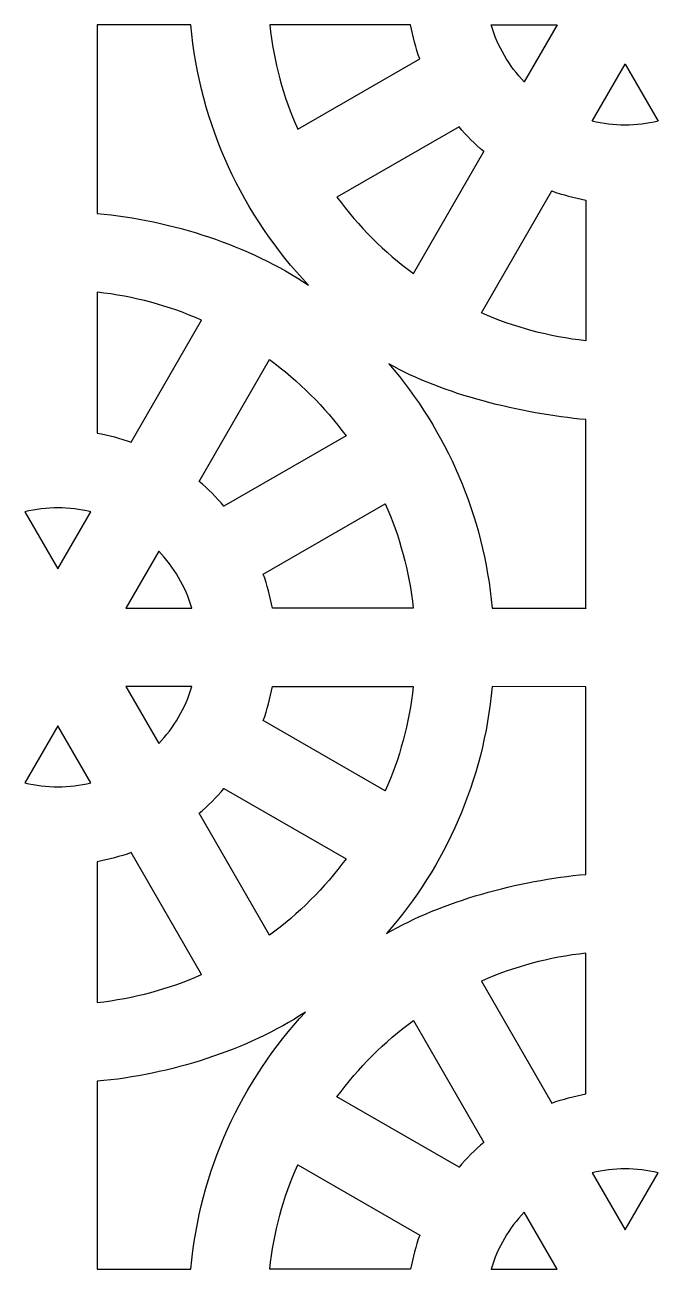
# Model space of a CAD drawing. Header units: centimetres. Extents: x -87 to 87, y -88 to 88.
# Drawn here: x -62.95 to -48.43, y -31.83 to -3.27 of the extents above; entities that cross this region are included whole.
import ezdxf

# ---------------------------------------------------------------- set-up
doc = ezdxf.new("R2010")
doc.units = ezdxf.units.CM
doc.header["$MEASUREMENT"] = 0
doc.layers.add('layer 1', color=7, linetype='Continuous')

msp = doc.modelspace()

# ---------------------------------------------------------------- linework, layer by layer
at = {"layer": 'layer 1', "color": 114}
for points, knots in [([(-61.29481, -3.27012), (-61.29481, -3.27012), (-61.29479, -3.27012), (-61.29479, -3.27012), (-61.29479, -3.27012), (-61.29479, -3.27012), (-59.14453, -3.27012), (-59.14453, -3.27012), (-59.14453, -3.27012), (-58.93886, -5.57483), (-57.95077, -7.65469), (-56.448, -9.24239), (-56.448, -9.24239), (-57.80275, -8.33509), (-59.58191, -7.75), (-61.29479, -7.59716), (-61.29479, -7.59716), (-61.29479, -7.59716), (-61.29479, -3.27012), (-61.29479, -3.27012), (-61.29479, -3.27012), (-61.29479, -3.27012), (-61.29481, -3.27012), (-61.29481, -3.27012)], [0, 0, 0, 0, 0.14285714, 0.14285714, 0.14285714, 0.14285714, 0.28571429, 0.28571429, 0.28571429, 0.28571429, 0.42857143, 0.42857143, 0.42857143, 0.42857143, 0.57142857, 0.57142857, 0.57142857, 0.57142857, 0.71428571, 0.71428571, 0.71428571, 0.71428571, 1, 1, 1, 1]), ([(-56.69458, -5.66688), (-57.02315, -4.91965), (-57.24348, -4.11411), (-57.33565, -3.27013), (-57.33565, -3.27013), (-57.33565, -3.27013), (-54.1037, -3.27005), (-54.1037, -3.27005), (-54.1037, -3.27005), (-54.05494, -3.53828), (-53.98485, -3.79911), (-53.89509, -4.05061), (-53.89509, -4.05061), (-53.89509, -4.05061), (-56.69458, -5.66688), (-56.69458, -5.66688)], [0, 0, 0, 0, 0.2, 0.2, 0.2, 0.2, 0.4, 0.4, 0.4, 0.4, 0.6, 0.6, 0.6, 0.6, 1, 1, 1, 1]), ([(-51.49922, -4.57942), (-51.49922, -4.57942), (-50.74333, -3.27012), (-50.74333, -3.27012), (-50.74333, -3.27012), (-50.74333, -3.27012), (-52.25613, -3.27012), (-52.25613, -3.27012), (-52.25613, -3.27012), (-52.11063, -3.76735), (-51.84761, -4.21449), (-51.49922, -4.57942)], [0, 0, 0, 0, 0.25, 0.25, 0.25, 0.25, 0.5, 0.5, 0.5, 0.5, 1, 1, 1, 1]), ([(-48.42812, -5.48023), (-48.42812, -5.48023), (-49.18449, -4.17014), (-49.18449, -4.17014), (-49.18449, -4.17014), (-49.18449, -4.17014), (-49.94081, -5.48023), (-49.94081, -5.48023), (-49.94081, -5.48023), (-49.44613, -5.60015), (-48.9228, -5.60016), (-48.42812, -5.48023)], [0, 0, 0, 0, 0.25, 0.25, 0.25, 0.25, 0.5, 0.5, 0.5, 0.5, 1, 1, 1, 1]), ([(-54.03919, -8.97876), (-54.70861, -8.48612), (-55.30054, -7.8943), (-55.79316, -7.22491), (-55.79316, -7.22491), (-55.79316, -7.22491), (-52.99379, -5.6087), (-52.99379, -5.6087), (-52.99379, -5.6087), (-52.81915, -5.8139), (-52.62822, -6.0048), (-52.423, -6.17945), (-52.423, -6.17945), (-52.423, -6.17945), (-54.03919, -8.97876), (-54.03919, -8.97876)], [0, 0, 0, 0, 0.2, 0.2, 0.2, 0.2, 0.4, 0.4, 0.4, 0.4, 0.6, 0.6, 0.6, 0.6, 1, 1, 1, 1]), ([(-50.08451, -10.52131), (-50.08451, -10.52131), (-50.08448, -7.28935), (-50.08448, -7.28935), (-50.08448, -7.28935), (-50.35268, -7.24057), (-50.61344, -7.17045), (-50.86489, -7.08072), (-50.86489, -7.08072), (-50.86489, -7.08072), (-52.48123, -9.88027), (-52.48123, -9.88027), (-52.48123, -9.88027), (-51.73402, -10.20883), (-50.92847, -10.42915), (-50.08451, -10.52131)], [0, 0, 0, 0, 0.2, 0.2, 0.2, 0.2, 0.4, 0.4, 0.4, 0.4, 0.6, 0.6, 0.6, 0.6, 1, 1, 1, 1]), ([(-60.51438, -12.84669), (-60.76584, -12.75696), (-61.02661, -12.68677), (-61.29482, -12.63799), (-61.29482, -12.63799), (-61.29482, -12.63799), (-61.29479, -9.40603), (-61.29479, -9.40603), (-61.29479, -9.40603), (-60.45083, -9.4982), (-59.64541, -9.7188), (-58.89819, -10.04736), (-58.89819, -10.04736), (-58.89819, -10.04736), (-60.51438, -12.84669), (-60.51438, -12.84669)], [0, 0, 0, 0, 0.2, 0.2, 0.2, 0.2, 0.4, 0.4, 0.4, 0.4, 0.6, 0.6, 0.6, 0.6, 1, 1, 1, 1]), ([(-55.58618, -12.70249), (-56.0788, -12.03306), (-56.67082, -11.44157), (-57.34025, -10.94891), (-57.34025, -10.94891), (-57.34025, -10.94891), (-58.95625, -13.7479), (-58.95625, -13.7479), (-58.95625, -13.7479), (-58.75105, -13.92253), (-58.56013, -14.11345), (-58.38549, -14.31866), (-58.38549, -14.31866), (-58.38549, -14.31866), (-55.58618, -12.70249), (-55.58618, -12.70249)], [0, 0, 0, 0, 0.2, 0.2, 0.2, 0.2, 0.4, 0.4, 0.4, 0.4, 0.6, 0.6, 0.6, 0.6, 1, 1, 1, 1]), ([(-50.08451, -16.65722), (-50.08451, -16.65722), (-52.23475, -16.65722), (-52.23475, -16.65722), (-52.23475, -16.65722), (-52.42509, -14.52435), (-53.28545, -12.58408), (-54.60376, -11.04823), (-54.60376, -11.04823), (-53.38484, -11.74823), (-51.55658, -12.19882), (-50.08452, -12.33019), (-50.08452, -12.33019), (-50.08452, -12.33019), (-50.08451, -16.65722), (-50.08451, -16.65722), (-50.08451, -16.65722), (-50.08451, -16.65722), (-50.08451, -16.66174), (-50.08451, -16.66174), (-50.08451, -16.66174), (-50.08451, -16.66174), (-50.08451, -16.65722), (-50.08451, -16.65722)], [0, 0, 0, 0, 0.14285714, 0.14285714, 0.14285714, 0.14285714, 0.28571429, 0.28571429, 0.28571429, 0.28571429, 0.42857143, 0.42857143, 0.42857143, 0.42857143, 0.57142857, 0.57142857, 0.57142857, 0.57142857, 0.71428571, 0.71428571, 0.71428571, 0.71428571, 1, 1, 1, 1]), ([(-54.68466, -14.26046), (-54.68466, -14.26046), (-57.48427, -15.8768), (-57.48427, -15.8768), (-57.48427, -15.8768), (-57.39454, -16.12827), (-57.32419, -16.389), (-57.27542, -16.65722), (-57.27542, -16.65722), (-57.27542, -16.65722), (-54.04363, -16.65722), (-54.04363, -16.65722), (-54.04363, -16.65722), (-54.1358, -15.81324), (-54.35611, -15.00767), (-54.68466, -14.26046)], [0, 0, 0, 0, 0.2, 0.2, 0.2, 0.2, 0.4, 0.4, 0.4, 0.4, 0.6, 0.6, 0.6, 0.6, 1, 1, 1, 1]), ([(-61.4384, -14.44711), (-61.4384, -14.44711), (-62.19477, -15.7572), (-62.19477, -15.7572), (-62.19477, -15.7572), (-62.19477, -15.7572), (-62.95109, -14.44711), (-62.95109, -14.44711), (-62.95109, -14.44711), (-62.45641, -14.32719), (-61.93308, -14.32718), (-61.4384, -14.44711)], [0, 0, 0, 0, 0.25, 0.25, 0.25, 0.25, 0.5, 0.5, 0.5, 0.5, 1, 1, 1, 1]), ([(-60.63593, -16.65722), (-60.63593, -16.65722), (-59.87999, -15.34792), (-59.87999, -15.34792), (-59.87999, -15.34792), (-59.53163, -15.71281), (-59.26866, -16.15996), (-59.12316, -16.65722), (-59.12316, -16.65722), (-59.12316, -16.65722), (-60.63593, -16.65722), (-60.63593, -16.65722)], [0, 0, 0, 0, 0.25, 0.25, 0.25, 0.25, 0.5, 0.5, 0.5, 0.5, 1, 1, 1, 1]), ([(-60.63588, -18.4572), (-60.63588, -18.4572), (-59.12314, -18.45722), (-59.12314, -18.45722), (-59.12314, -18.45722), (-59.26865, -18.95445), (-59.53165, -19.40156), (-59.87999, -19.76642), (-59.87999, -19.76642), (-59.87999, -19.76642), (-60.63588, -18.4572), (-60.63588, -18.4572)], [0, 0, 0, 0, 0.25, 0.25, 0.25, 0.25, 0.5, 0.5, 0.5, 0.5, 1, 1, 1, 1]), ([(-54.68467, -20.85389), (-54.35612, -20.1067), (-54.13581, -19.30117), (-54.04363, -18.45722), (-54.04363, -18.45722), (-54.04363, -18.45722), (-57.27561, -18.45722), (-57.27561, -18.45722), (-57.27561, -18.45722), (-57.32437, -18.72537), (-57.39454, -18.98609), (-57.48426, -19.23751), (-57.48426, -19.23751), (-57.48426, -19.23751), (-54.68467, -20.85389), (-54.68467, -20.85389)], [0, 0, 0, 0, 0.2, 0.2, 0.2, 0.2, 0.4, 0.4, 0.4, 0.4, 0.6, 0.6, 0.6, 0.6, 1, 1, 1, 1]), ([(-54.65744, -24.12813), (-53.30885, -22.58268), (-52.42768, -20.61886), (-52.23476, -18.45723), (-52.23476, -18.45723), (-52.23476, -18.45723), (-50.08446, -18.46174), (-50.08446, -18.46174), (-50.08446, -18.46174), (-50.08446, -18.46174), (-50.08447, -22.76778), (-50.08447, -22.76778), (-50.08447, -22.76778), (-51.61064, -22.90397), (-53.40615, -23.38342), (-54.65744, -24.12813)], [0, 0, 0, 0, 0.2, 0.2, 0.2, 0.2, 0.4, 0.4, 0.4, 0.4, 0.6, 0.6, 0.6, 0.6, 1, 1, 1, 1]), ([(-62.95109, -20.6672), (-62.95109, -20.6672), (-62.19476, -19.35719), (-62.19476, -19.35719), (-62.19476, -19.35719), (-62.19476, -19.35719), (-61.43838, -20.66722), (-61.43838, -20.66722), (-61.43838, -20.66722), (-61.93314, -20.78721), (-62.45633, -20.78716), (-62.95109, -20.6672)], [0, 0, 0, 0, 0.25, 0.25, 0.25, 0.25, 0.5, 0.5, 0.5, 0.5, 1, 1, 1, 1]), ([(-58.95624, -21.36642), (-58.95624, -21.36642), (-57.34003, -24.16581), (-57.34003, -24.16581), (-57.34003, -24.16581), (-56.67063, -23.67319), (-56.07873, -23.0813), (-55.58611, -22.4119), (-55.58611, -22.4119), (-55.58611, -22.4119), (-58.38547, -20.79564), (-58.38547, -20.79564), (-58.38547, -20.79564), (-58.5601, -21.00084), (-58.75103, -21.19178), (-58.95624, -21.36642)], [0, 0, 0, 0, 0.2, 0.2, 0.2, 0.2, 0.4, 0.4, 0.4, 0.4, 0.6, 0.6, 0.6, 0.6, 1, 1, 1, 1]), ([(-61.29479, -25.70826), (-61.29479, -25.70826), (-61.29479, -22.47635), (-61.29479, -22.47635), (-61.29479, -22.47635), (-61.02661, -22.42758), (-60.76585, -22.35741), (-60.5144, -22.26767), (-60.5144, -22.26767), (-60.5144, -22.26767), (-58.89805, -25.06726), (-58.89805, -25.06726), (-58.89805, -25.06726), (-59.64527, -25.39582), (-60.45083, -25.61607), (-61.29479, -25.70826)], [0, 0, 0, 0, 0.2, 0.2, 0.2, 0.2, 0.4, 0.4, 0.4, 0.4, 0.6, 0.6, 0.6, 0.6, 1, 1, 1, 1]), ([(-50.08446, -24.57666), (-50.08446, -24.57666), (-50.08443, -27.80862), (-50.08443, -27.80862), (-50.08443, -27.80862), (-50.35263, -27.8574), (-50.61339, -27.92752), (-50.86484, -28.01725), (-50.86484, -28.01725), (-50.86484, -28.01725), (-52.48118, -25.2177), (-52.48118, -25.2177), (-52.48118, -25.2177), (-51.73397, -24.88914), (-50.92842, -24.66882), (-50.08446, -24.57666)], [0, 0, 0, 0, 0.2, 0.2, 0.2, 0.2, 0.4, 0.4, 0.4, 0.4, 0.6, 0.6, 0.6, 0.6, 1, 1, 1, 1]), ([(-56.5159, -25.92817), (-57.98047, -27.50645), (-58.94193, -29.55807), (-59.14448, -31.82785), (-59.14448, -31.82785), (-59.14448, -31.82785), (-61.29519, -31.82785), (-61.29519, -31.82785), (-61.29519, -31.82785), (-61.29519, -31.82785), (-61.29559, -27.51728), (-61.29559, -27.51728), (-61.29559, -27.51728), (-59.61815, -27.36772), (-57.85209, -26.8035), (-56.5159, -25.92817)], [0, 0, 0, 0, 0.2, 0.2, 0.2, 0.2, 0.4, 0.4, 0.4, 0.4, 0.6, 0.6, 0.6, 0.6, 1, 1, 1, 1]), ([(-54.03914, -26.11921), (-54.70856, -26.61185), (-55.30049, -27.20367), (-55.79311, -27.87306), (-55.79311, -27.87306), (-55.79311, -27.87306), (-52.99374, -29.48927), (-52.99374, -29.48927), (-52.99374, -29.48927), (-52.8191, -29.28407), (-52.62817, -29.09317), (-52.42295, -28.91852), (-52.42295, -28.91852), (-52.42295, -28.91852), (-54.03914, -26.11921), (-54.03914, -26.11921)], [0, 0, 0, 0, 0.2, 0.2, 0.2, 0.2, 0.4, 0.4, 0.4, 0.4, 0.6, 0.6, 0.6, 0.6, 1, 1, 1, 1]), ([(-56.69453, -29.43109), (-57.0231, -30.17832), (-57.24343, -30.98386), (-57.3356, -31.82784), (-57.3356, -31.82784), (-57.3356, -31.82784), (-54.10365, -31.82792), (-54.10365, -31.82792), (-54.10365, -31.82792), (-54.05489, -31.55969), (-53.9848, -31.29886), (-53.89504, -31.04736), (-53.89504, -31.04736), (-53.89504, -31.04736), (-56.69453, -29.43109), (-56.69453, -29.43109)], [0, 0, 0, 0, 0.2, 0.2, 0.2, 0.2, 0.4, 0.4, 0.4, 0.4, 0.6, 0.6, 0.6, 0.6, 1, 1, 1, 1]), ([(-48.42807, -29.61774), (-48.42807, -29.61774), (-49.18444, -30.92783), (-49.18444, -30.92783), (-49.18444, -30.92783), (-49.18444, -30.92783), (-49.94076, -29.61774), (-49.94076, -29.61774), (-49.94076, -29.61774), (-49.44608, -29.49782), (-48.92275, -29.49781), (-48.42807, -29.61774)], [0, 0, 0, 0, 0.25, 0.25, 0.25, 0.25, 0.5, 0.5, 0.5, 0.5, 1, 1, 1, 1]), ([(-51.49917, -30.51855), (-51.49917, -30.51855), (-50.74328, -31.82785), (-50.74328, -31.82785), (-50.74328, -31.82785), (-50.74328, -31.82785), (-52.25608, -31.82785), (-52.25608, -31.82785), (-52.25608, -31.82785), (-52.11058, -31.33062), (-51.84756, -30.88348), (-51.49917, -30.51855)], [0, 0, 0, 0, 0.25, 0.25, 0.25, 0.25, 0.5, 0.5, 0.5, 0.5, 1, 1, 1, 1])]:
    msp.add_open_spline(points, degree=3, knots=knots, dxfattribs=at)
at = {"layer": 'layer 1', "color": 250, "lineweight": 9}
for points, knots in [([(-61.29481, -3.27012), (-61.29481, -3.27012), (-61.29479, -3.27012), (-61.29479, -3.27012), (-61.29479, -3.27012), (-61.29479, -3.27012), (-59.14453, -3.27012), (-59.14453, -3.27012), (-59.14453, -3.27012), (-58.93886, -5.57483), (-57.95077, -7.65469), (-56.448, -9.24239), (-56.448, -9.24239), (-57.80275, -8.33509), (-59.58191, -7.75), (-61.29479, -7.59716), (-61.29479, -7.59716), (-61.29479, -7.59716), (-61.29479, -3.27012), (-61.29479, -3.27012), (-61.29479, -3.27012), (-61.29479, -3.27012), (-61.29481, -3.27012), (-61.29481, -3.27012)], [0, 0, 0, 0, 0.14285714, 0.14285714, 0.14285714, 0.14285714, 0.28571429, 0.28571429, 0.28571429, 0.28571429, 0.42857143, 0.42857143, 0.42857143, 0.42857143, 0.57142857, 0.57142857, 0.57142857, 0.57142857, 0.71428571, 0.71428571, 0.71428571, 0.71428571, 1, 1, 1, 1]), ([(-56.69458, -5.66688), (-57.02315, -4.91965), (-57.24348, -4.11411), (-57.33565, -3.27013), (-57.33565, -3.27013), (-57.33565, -3.27013), (-54.1037, -3.27005), (-54.1037, -3.27005), (-54.1037, -3.27005), (-54.05494, -3.53828), (-53.98485, -3.79911), (-53.89509, -4.05061), (-53.89509, -4.05061), (-53.89509, -4.05061), (-56.69458, -5.66688), (-56.69458, -5.66688)], [0, 0, 0, 0, 0.2, 0.2, 0.2, 0.2, 0.4, 0.4, 0.4, 0.4, 0.6, 0.6, 0.6, 0.6, 1, 1, 1, 1]), ([(-51.49922, -4.57942), (-51.49922, -4.57942), (-50.74333, -3.27012), (-50.74333, -3.27012), (-50.74333, -3.27012), (-50.74333, -3.27012), (-52.25613, -3.27012), (-52.25613, -3.27012), (-52.25613, -3.27012), (-52.11063, -3.76735), (-51.84761, -4.21449), (-51.49922, -4.57942)], [0, 0, 0, 0, 0.25, 0.25, 0.25, 0.25, 0.5, 0.5, 0.5, 0.5, 1, 1, 1, 1]), ([(-48.42812, -5.48023), (-48.42812, -5.48023), (-49.18449, -4.17014), (-49.18449, -4.17014), (-49.18449, -4.17014), (-49.18449, -4.17014), (-49.94081, -5.48023), (-49.94081, -5.48023), (-49.94081, -5.48023), (-49.44613, -5.60015), (-48.9228, -5.60016), (-48.42812, -5.48023)], [0, 0, 0, 0, 0.25, 0.25, 0.25, 0.25, 0.5, 0.5, 0.5, 0.5, 1, 1, 1, 1]), ([(-54.03919, -8.97876), (-54.70861, -8.48612), (-55.30054, -7.8943), (-55.79316, -7.22491), (-55.79316, -7.22491), (-55.79316, -7.22491), (-52.99379, -5.6087), (-52.99379, -5.6087), (-52.99379, -5.6087), (-52.81915, -5.8139), (-52.62822, -6.0048), (-52.423, -6.17945), (-52.423, -6.17945), (-52.423, -6.17945), (-54.03919, -8.97876), (-54.03919, -8.97876)], [0, 0, 0, 0, 0.2, 0.2, 0.2, 0.2, 0.4, 0.4, 0.4, 0.4, 0.6, 0.6, 0.6, 0.6, 1, 1, 1, 1]), ([(-50.08451, -10.52131), (-50.08451, -10.52131), (-50.08448, -7.28935), (-50.08448, -7.28935), (-50.08448, -7.28935), (-50.35268, -7.24057), (-50.61344, -7.17045), (-50.86489, -7.08072), (-50.86489, -7.08072), (-50.86489, -7.08072), (-52.48123, -9.88027), (-52.48123, -9.88027), (-52.48123, -9.88027), (-51.73402, -10.20883), (-50.92847, -10.42915), (-50.08451, -10.52131)], [0, 0, 0, 0, 0.2, 0.2, 0.2, 0.2, 0.4, 0.4, 0.4, 0.4, 0.6, 0.6, 0.6, 0.6, 1, 1, 1, 1]), ([(-60.51438, -12.84669), (-60.76584, -12.75696), (-61.02661, -12.68677), (-61.29482, -12.63799), (-61.29482, -12.63799), (-61.29482, -12.63799), (-61.29479, -9.40603), (-61.29479, -9.40603), (-61.29479, -9.40603), (-60.45083, -9.4982), (-59.64541, -9.7188), (-58.89819, -10.04736), (-58.89819, -10.04736), (-58.89819, -10.04736), (-60.51438, -12.84669), (-60.51438, -12.84669)], [0, 0, 0, 0, 0.2, 0.2, 0.2, 0.2, 0.4, 0.4, 0.4, 0.4, 0.6, 0.6, 0.6, 0.6, 1, 1, 1, 1]), ([(-55.58618, -12.70249), (-56.0788, -12.03306), (-56.67082, -11.44157), (-57.34025, -10.94891), (-57.34025, -10.94891), (-57.34025, -10.94891), (-58.95625, -13.7479), (-58.95625, -13.7479), (-58.95625, -13.7479), (-58.75105, -13.92253), (-58.56013, -14.11345), (-58.38549, -14.31866), (-58.38549, -14.31866), (-58.38549, -14.31866), (-55.58618, -12.70249), (-55.58618, -12.70249)], [0, 0, 0, 0, 0.2, 0.2, 0.2, 0.2, 0.4, 0.4, 0.4, 0.4, 0.6, 0.6, 0.6, 0.6, 1, 1, 1, 1]), ([(-50.08451, -16.65722), (-50.08451, -16.65722), (-52.23475, -16.65722), (-52.23475, -16.65722), (-52.23475, -16.65722), (-52.42509, -14.52435), (-53.28545, -12.58408), (-54.60376, -11.04823), (-54.60376, -11.04823), (-53.38484, -11.74823), (-51.55658, -12.19882), (-50.08452, -12.33019), (-50.08452, -12.33019), (-50.08452, -12.33019), (-50.08451, -16.65722), (-50.08451, -16.65722), (-50.08451, -16.65722), (-50.08451, -16.65722), (-50.08451, -16.66174), (-50.08451, -16.66174), (-50.08451, -16.66174), (-50.08451, -16.66174), (-50.08451, -16.65722), (-50.08451, -16.65722)], [0, 0, 0, 0, 0.14285714, 0.14285714, 0.14285714, 0.14285714, 0.28571429, 0.28571429, 0.28571429, 0.28571429, 0.42857143, 0.42857143, 0.42857143, 0.42857143, 0.57142857, 0.57142857, 0.57142857, 0.57142857, 0.71428571, 0.71428571, 0.71428571, 0.71428571, 1, 1, 1, 1]), ([(-54.68466, -14.26046), (-54.68466, -14.26046), (-57.48427, -15.8768), (-57.48427, -15.8768), (-57.48427, -15.8768), (-57.39454, -16.12827), (-57.32419, -16.389), (-57.27542, -16.65722), (-57.27542, -16.65722), (-57.27542, -16.65722), (-54.04363, -16.65722), (-54.04363, -16.65722), (-54.04363, -16.65722), (-54.1358, -15.81324), (-54.35611, -15.00767), (-54.68466, -14.26046)], [0, 0, 0, 0, 0.2, 0.2, 0.2, 0.2, 0.4, 0.4, 0.4, 0.4, 0.6, 0.6, 0.6, 0.6, 1, 1, 1, 1]), ([(-61.4384, -14.44711), (-61.4384, -14.44711), (-62.19477, -15.7572), (-62.19477, -15.7572), (-62.19477, -15.7572), (-62.19477, -15.7572), (-62.95109, -14.44711), (-62.95109, -14.44711), (-62.95109, -14.44711), (-62.45641, -14.32719), (-61.93308, -14.32718), (-61.4384, -14.44711)], [0, 0, 0, 0, 0.25, 0.25, 0.25, 0.25, 0.5, 0.5, 0.5, 0.5, 1, 1, 1, 1]), ([(-60.63593, -16.65722), (-60.63593, -16.65722), (-59.87999, -15.34792), (-59.87999, -15.34792), (-59.87999, -15.34792), (-59.53163, -15.71281), (-59.26866, -16.15996), (-59.12316, -16.65722), (-59.12316, -16.65722), (-59.12316, -16.65722), (-60.63593, -16.65722), (-60.63593, -16.65722)], [0, 0, 0, 0, 0.25, 0.25, 0.25, 0.25, 0.5, 0.5, 0.5, 0.5, 1, 1, 1, 1]), ([(-60.63588, -18.4572), (-60.63588, -18.4572), (-59.12314, -18.45722), (-59.12314, -18.45722), (-59.12314, -18.45722), (-59.26865, -18.95445), (-59.53165, -19.40156), (-59.87999, -19.76642), (-59.87999, -19.76642), (-59.87999, -19.76642), (-60.63588, -18.4572), (-60.63588, -18.4572)], [0, 0, 0, 0, 0.25, 0.25, 0.25, 0.25, 0.5, 0.5, 0.5, 0.5, 1, 1, 1, 1]), ([(-54.68467, -20.85389), (-54.35612, -20.1067), (-54.13581, -19.30117), (-54.04363, -18.45722), (-54.04363, -18.45722), (-54.04363, -18.45722), (-57.27561, -18.45722), (-57.27561, -18.45722), (-57.27561, -18.45722), (-57.32437, -18.72537), (-57.39454, -18.98609), (-57.48426, -19.23751), (-57.48426, -19.23751), (-57.48426, -19.23751), (-54.68467, -20.85389), (-54.68467, -20.85389)], [0, 0, 0, 0, 0.2, 0.2, 0.2, 0.2, 0.4, 0.4, 0.4, 0.4, 0.6, 0.6, 0.6, 0.6, 1, 1, 1, 1]), ([(-54.65744, -24.12813), (-53.30885, -22.58268), (-52.42768, -20.61886), (-52.23476, -18.45723), (-52.23476, -18.45723), (-52.23476, -18.45723), (-50.08446, -18.46174), (-50.08446, -18.46174), (-50.08446, -18.46174), (-50.08446, -18.46174), (-50.08447, -22.76778), (-50.08447, -22.76778), (-50.08447, -22.76778), (-51.61064, -22.90397), (-53.40615, -23.38342), (-54.65744, -24.12813)], [0, 0, 0, 0, 0.2, 0.2, 0.2, 0.2, 0.4, 0.4, 0.4, 0.4, 0.6, 0.6, 0.6, 0.6, 1, 1, 1, 1]), ([(-62.95109, -20.6672), (-62.95109, -20.6672), (-62.19476, -19.35719), (-62.19476, -19.35719), (-62.19476, -19.35719), (-62.19476, -19.35719), (-61.43838, -20.66722), (-61.43838, -20.66722), (-61.43838, -20.66722), (-61.93314, -20.78721), (-62.45633, -20.78716), (-62.95109, -20.6672)], [0, 0, 0, 0, 0.25, 0.25, 0.25, 0.25, 0.5, 0.5, 0.5, 0.5, 1, 1, 1, 1]), ([(-58.95624, -21.36642), (-58.95624, -21.36642), (-57.34003, -24.16581), (-57.34003, -24.16581), (-57.34003, -24.16581), (-56.67063, -23.67319), (-56.07873, -23.0813), (-55.58611, -22.4119), (-55.58611, -22.4119), (-55.58611, -22.4119), (-58.38547, -20.79564), (-58.38547, -20.79564), (-58.38547, -20.79564), (-58.5601, -21.00084), (-58.75103, -21.19178), (-58.95624, -21.36642)], [0, 0, 0, 0, 0.2, 0.2, 0.2, 0.2, 0.4, 0.4, 0.4, 0.4, 0.6, 0.6, 0.6, 0.6, 1, 1, 1, 1]), ([(-61.29479, -25.70826), (-61.29479, -25.70826), (-61.29479, -22.47635), (-61.29479, -22.47635), (-61.29479, -22.47635), (-61.02661, -22.42758), (-60.76585, -22.35741), (-60.5144, -22.26767), (-60.5144, -22.26767), (-60.5144, -22.26767), (-58.89805, -25.06726), (-58.89805, -25.06726), (-58.89805, -25.06726), (-59.64527, -25.39582), (-60.45083, -25.61607), (-61.29479, -25.70826)], [0, 0, 0, 0, 0.2, 0.2, 0.2, 0.2, 0.4, 0.4, 0.4, 0.4, 0.6, 0.6, 0.6, 0.6, 1, 1, 1, 1]), ([(-50.08446, -24.57666), (-50.08446, -24.57666), (-50.08443, -27.80862), (-50.08443, -27.80862), (-50.08443, -27.80862), (-50.35263, -27.8574), (-50.61339, -27.92752), (-50.86484, -28.01725), (-50.86484, -28.01725), (-50.86484, -28.01725), (-52.48118, -25.2177), (-52.48118, -25.2177), (-52.48118, -25.2177), (-51.73397, -24.88914), (-50.92842, -24.66882), (-50.08446, -24.57666)], [0, 0, 0, 0, 0.2, 0.2, 0.2, 0.2, 0.4, 0.4, 0.4, 0.4, 0.6, 0.6, 0.6, 0.6, 1, 1, 1, 1]), ([(-56.5159, -25.92817), (-57.98047, -27.50645), (-58.94193, -29.55807), (-59.14448, -31.82785), (-59.14448, -31.82785), (-59.14448, -31.82785), (-61.29519, -31.82785), (-61.29519, -31.82785), (-61.29519, -31.82785), (-61.29519, -31.82785), (-61.29559, -27.51728), (-61.29559, -27.51728), (-61.29559, -27.51728), (-59.61815, -27.36772), (-57.85209, -26.8035), (-56.5159, -25.92817)], [0, 0, 0, 0, 0.2, 0.2, 0.2, 0.2, 0.4, 0.4, 0.4, 0.4, 0.6, 0.6, 0.6, 0.6, 1, 1, 1, 1]), ([(-54.03914, -26.11921), (-54.70856, -26.61185), (-55.30049, -27.20367), (-55.79311, -27.87306), (-55.79311, -27.87306), (-55.79311, -27.87306), (-52.99374, -29.48927), (-52.99374, -29.48927), (-52.99374, -29.48927), (-52.8191, -29.28407), (-52.62817, -29.09317), (-52.42295, -28.91852), (-52.42295, -28.91852), (-52.42295, -28.91852), (-54.03914, -26.11921), (-54.03914, -26.11921)], [0, 0, 0, 0, 0.2, 0.2, 0.2, 0.2, 0.4, 0.4, 0.4, 0.4, 0.6, 0.6, 0.6, 0.6, 1, 1, 1, 1]), ([(-56.69453, -29.43109), (-57.0231, -30.17832), (-57.24343, -30.98386), (-57.3356, -31.82784), (-57.3356, -31.82784), (-57.3356, -31.82784), (-54.10365, -31.82792), (-54.10365, -31.82792), (-54.10365, -31.82792), (-54.05489, -31.55969), (-53.9848, -31.29886), (-53.89504, -31.04736), (-53.89504, -31.04736), (-53.89504, -31.04736), (-56.69453, -29.43109), (-56.69453, -29.43109)], [0, 0, 0, 0, 0.2, 0.2, 0.2, 0.2, 0.4, 0.4, 0.4, 0.4, 0.6, 0.6, 0.6, 0.6, 1, 1, 1, 1]), ([(-48.42807, -29.61774), (-48.42807, -29.61774), (-49.18444, -30.92783), (-49.18444, -30.92783), (-49.18444, -30.92783), (-49.18444, -30.92783), (-49.94076, -29.61774), (-49.94076, -29.61774), (-49.94076, -29.61774), (-49.44608, -29.49782), (-48.92275, -29.49781), (-48.42807, -29.61774)], [0, 0, 0, 0, 0.25, 0.25, 0.25, 0.25, 0.5, 0.5, 0.5, 0.5, 1, 1, 1, 1]), ([(-51.49917, -30.51855), (-51.49917, -30.51855), (-50.74328, -31.82785), (-50.74328, -31.82785), (-50.74328, -31.82785), (-50.74328, -31.82785), (-52.25608, -31.82785), (-52.25608, -31.82785), (-52.25608, -31.82785), (-52.11058, -31.33062), (-51.84756, -30.88348), (-51.49917, -30.51855)], [0, 0, 0, 0, 0.25, 0.25, 0.25, 0.25, 0.5, 0.5, 0.5, 0.5, 1, 1, 1, 1])]:
    msp.add_open_spline(points, degree=3, knots=knots, dxfattribs=at)

doc.saveas('drawing.dxf')
